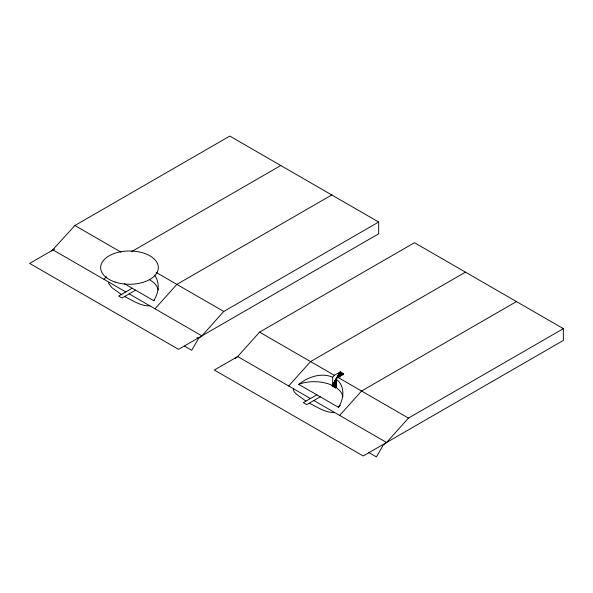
<?xml version="1.0" encoding="UTF-8"?>
<svg xmlns="http://www.w3.org/2000/svg" width="593" height="593" viewBox="0 0 593 593"><rect width="100%" height="100%" fill="white"/><g stroke="black" fill="none" stroke-linecap="round" stroke-linejoin="round"><path stroke-width="0.89" d="M109.105 282.298L108.615 283.387L111.84 287.62L121.988 294.929M293.787 388.926L293.298 390.016L294.232 391.825L296.522 394.249L305.944 401.105M54.608 248.993L29.65 263.403L178.523 349.351L378.66 233.805L378.66 222.027L223.754 311.466L201.887 335.868L198.536 338.484L191.717 350.293L184.512 346.134M340.293 371.893L343.747 373.82L337.758 377.281L336.061 379.172L336.061 387.14L335.594 387.955L332.132 386.021L339.841 372.152L343.236 374.116L342.784 374.902L339.389 372.938L339.389 373.464L342.109 375.035M124.293 283.662L153.698 300.636C158.672 293.216 160.295 282.594 154.484 275.137M340.352 371.863L334.356 375.317L332.658 377.215C321.287 372.271 307.93 377 298.739 384.375L338.381 407.265C344.162 399.03 345.304 385.406 336.061 379.172M51.673 250.958L74.881 225.51L229.787 136.079L378.66 222.027M104.005 279.355L106.436 276.642M154.995 308.797L176.87 284.395L331.776 194.956M310.591 398.622L237.697 356.541L214.34 370.032L363.212 455.98L563.35 340.434L563.35 328.655L414.477 242.707L259.571 332.139L237.697 356.541L235.021 358.632M288.695 385.984L310.562 361.582L465.468 272.143M339.685 415.426L361.552 391.017L516.459 301.585M368.401 452.303L376.407 456.921L383.226 445.106L386.577 442.497L408.444 418.095L563.35 328.655M153.698 300.636L154.484 300.043M338.381 407.265L339.166 406.672A28.849 16.656 0 0 0 340.33 405.39M131.461 251.721L280.778 165.514M132.232 288.183L118.63 296.033L122.032 297.997L135.634 290.14M339.389 372.938L339.841 372.678L343.236 374.643M340.975 375.428L338.929 374.25L339.389 373.464M340.523 376.214L338.477 375.035L338.929 374.25M340.063 376.992L338.025 375.821L338.477 375.035M336.668 381.314L335.304 380.528L335.304 380.002L338.025 375.821M336.216 382.1L334.852 381.314L335.304 380.528M336.439 383.278L334.4 382.1L334.852 381.314M336.668 384.457L333.948 382.885L334.4 382.1M336.216 385.242L333.496 383.671L333.948 382.885M333.044 383.93L336.439 385.895L336.439 386.414L333.044 384.457L333.496 383.671M332.584 384.716L335.986 386.68L335.986 387.199L332.584 385.242L333.044 384.457M332.132 386.021L332.584 385.242M316.921 394.812L303.32 402.662L306.722 404.619L320.316 396.769M335.986 386.68L336.439 386.414M332.132 385.502L335.534 387.466L335.986 387.199M335.594 387.955L335.534 387.466M298.739 384.375L299.761 383.923A28.849 16.656 0 0 1 333.214 385.828M149.896 305.855C140.882 306.314 132.758 300.503 124.915 296.722M334.585 412.476C325.572 412.943 317.448 407.132 309.605 403.351M338.929 373.723L341.65 375.295M338.477 374.509L340.523 375.688M338.025 375.295L340.063 376.473M337.573 376.081L338.929 376.866M337.573 376.607L338.988 377.356M74.881 225.51L121.091 252.188M156.152 272.432L223.754 311.466M259.571 332.139L334.356 375.317M337.758 377.281L408.444 418.095M335.304 380.002L336.668 380.788M334.852 380.788L336.216 381.573M334.4 381.573L336.439 382.752M333.948 382.359L336.668 383.93M333.496 383.145L336.216 384.716M53.014 249.912L125.901 291.993M129.104 293.846L201.887 335.868M313.786 400.475L386.577 442.497M196.935 337.558L198.536 338.484M336.061 387.14L334.585 385.769L332.658 385.176L332.658 377.215M149.896 279.94A28.849 16.656 0 0 1 158.19 289.984M335.327 387.014A28.849 16.656 0 0 1 342.88 396.613M115.079 282.046A28.849 16.656 0 0 0 158.346 267.621A28.849 16.656 0 0 0 115.079 253.196A28.849 16.656 0 0 0 115.079 282.046"/></g></svg>
